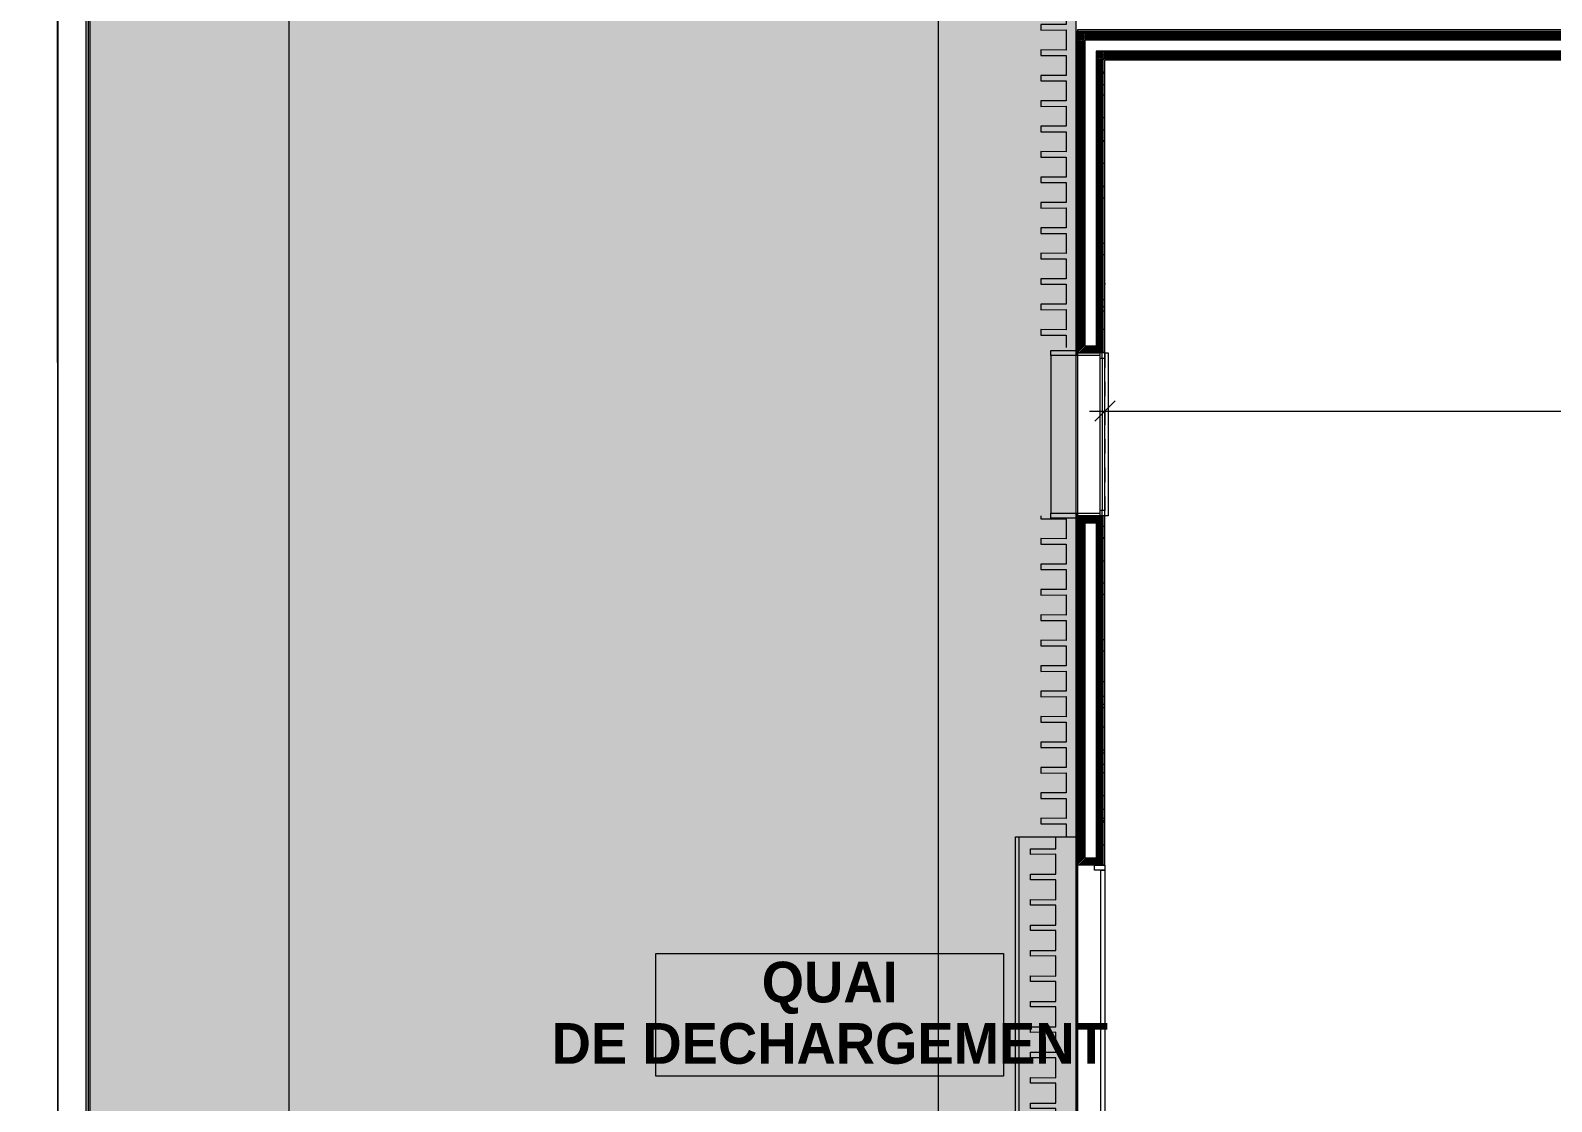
# Model space of a CAD drawing. Header units: millimetres. Extents: x 141848 to 1648660, y -821378 to -151356.
# Drawn here: x 152579 to 167533, y -241939 to -231406 of the extents above; entities that cross this region are included whole.
import ezdxf

# ---------------------------------------------------------------- set-up
doc = ezdxf.new("R2010")
doc.units = ezdxf.units.MM
doc.header["$MEASUREMENT"] = 0
doc.linetypes.add('Traits', pattern=[282.222223, 141.111112, -141.111112])
doc.linetypes.add('Wipeout_Contour', pattern=[1000, 0, -1000])
for name, color, linetype in [('Cotations - 1_100', 7, 'Continuous'), ('Divers - Dessin général', 7, 'Continuous'), ('Fenêtres ARCHICAD', 7, 'Continuous'), ('Hachure', 7, 'Continuous'), ('Nouveau_0', 7, 'Continuous'), ('Portes ARCHICAD', 7, 'Continuous'), ('Sols_ Dalles', 7, 'Continuous'), ('TopoAlt', 7, 'Continuous')]:
    doc.layers.add(name, color=color, linetype=linetype)
doc.styles.add('STYLE_GENERE_2', font='')
doc.styles.add('STYLE_GENERE_4', font='')
doc.styles.get('STYLE_GENERE_2').set_extended_font_data('Arial')
doc.styles.get('STYLE_GENERE_4').set_extended_font_data('Agency FB', bold=True)
doc.dimstyles.new('STYLE_GENERE__1', dxfattribs={"dimtxt": 250, "dimasz": 190, "dimexe": 1.25, "dimexo": 0.625, "dimgap": 0, "dimtad": 1, "dimlfac": 0.001, "dimtxsty": 'STYLE_GENERE_2', "dimblk": 'ARROWHEAD_6', "dimblk1": 'ARROWHEAD_6', "dimblk2": 'ARROWHEAD_6', "dimcen": 2.5, "dimse1": 1, "dimse2": 1, "dimclrd": 7, "dimclre": 7, "dimclrt": 7, "dimazin": 3, "dimtfac": 1, "dimtmove": 0, "dimatfit": 3})
pattern_1 = [(45, (0, 175), (-55.68466, 55.68466), [0, -52.5, 0, -78.75]), (110, (175, 175), (74.000794, 26.934086), [0, -38.5, 0, -66.5])]
pattern_2 = [(45, (0, 0), (-7.0710678, 7.0710678), [])]

# ---------------------------------------------------------------- blocks, each defined once
blk = doc.blocks.new('Dalle_15_1', base_point=(153176, -163719))
at = {"linetype": 'Continuous', "lineweight": 0, "true_color": 0x90b349}
blk.add_hatch(color=55, dxfattribs=at).paths.add_polyline_path([(153176, -163719), (153156, -271725), (155117, -271706), (155135, -165720), (251905, -165737), (251887, -265587), (253887, -265588), (253906, -163738)])
at = {"color": 7, "linetype": 'Continuous', "lineweight": 5, "flags": 128}
blk.add_lwpolyline([(153176, -163719), (153156, -271725), (155117, -271706), (155135, -165720), (251905, -165737), (251887, -265587), (253887, -265588), (253906, -163738)], close=True, dxfattribs=at)
blk = doc.blocks.new('Mur_11_1', base_point=(162861, -231416))
at = {"color": 254, "linetype": 'Wipeout_Contour', "lineweight": 0, "ltscale": 848969.024952}
blk.add_wipeout([(162861, -231431), (162876, -231431), (162861, -231416)], dxfattribs=at)
at = {"linetype": 'Continuous', "lineweight": 5, "true_color": 0x5f5f5f}
h = blk.add_hatch(dxfattribs=at)
h.set_pattern_fill('Enduit_0001', color=251, style=0, pattern_type=2)
h.set_pattern_definition(pattern_1)
h.paths.add_polyline_path([(162861, -231431), (162876, -231431), (162861, -231416)])
at = {"color": 254, "linetype": 'Wipeout_Contour', "lineweight": 0, "ltscale": 849153.337118}
blk.add_wipeout([(162946, -231501), (162876, -231431), (162876, -231501)], dxfattribs=at)
at = {"linetype": 'Continuous', "lineweight": 5, "true_color": 0x5f5f5f}
h = blk.add_hatch(dxfattribs=at)
h.set_pattern_fill('Briques_terre_cuite__int_97', color=251, style=0, pattern_type=2)
h.set_pattern_definition(pattern_2)
h.paths.add_polyline_path([(162946, -231501), (162876, -231431), (162876, -231501)])
at = {"color": 254, "linetype": 'Wipeout_Contour', "lineweight": 0, "ltscale": 849534.38056}
blk.add_wipeout([(163056, -231611), (162946, -231501), (162946, -231611)], dxfattribs=at)
at = {"color": 254, "linetype": 'Wipeout_Contour', "lineweight": 0, "ltscale": 1146913.381719927}
blk.add_wipeout([(162876, -231416), (162876, -231431), (175535, -231431), (175535, -231416)], dxfattribs=at)
at = {"color": 254, "linetype": 'Wipeout_Contour', "lineweight": 0, "ltscale": 850076.726089}
blk.add_wipeout([(163141, -231696), (163126, -231681), (163126, -231696)], dxfattribs=at)
at = {"linetype": 'Continuous', "lineweight": 5, "true_color": 0x5f5f5f}
h = blk.add_hatch(dxfattribs=at)
h.set_pattern_fill('Enduit_0001', color=251, style=0, pattern_type=2)
h.set_pattern_definition(pattern_1)
h.paths.add_polyline_path([(162876, -231416), (162876, -231431), (175535, -231431), (175535, -231416)])
h = blk.add_hatch(dxfattribs=at)
h.set_pattern_fill('Enduit_0001', color=251, style=0, pattern_type=2)
h.set_pattern_definition(pattern_1)
h.paths.add_polyline_path([(163141, -231696), (163126, -231681), (163126, -231696)])
at = {"color": 254, "linetype": 'Wipeout_Contour', "lineweight": 0, "ltscale": 848963.997847}
blk.add_wipeout([(162876, -231416), (162861, -231416), (162876, -231431)], dxfattribs=at)
at = {"color": 254, "linetype": 'Wipeout_Contour', "lineweight": 0, "ltscale": 849905.731992}
blk.add_wipeout([(163126, -231681), (163056, -231611), (163056, -231681)], dxfattribs=at)
at = {"linetype": 'Continuous', "lineweight": 5, "true_color": 0x5f5f5f}
h = blk.add_hatch(dxfattribs=at)
h.set_pattern_fill('Enduit_0001', color=251, style=0, pattern_type=2)
h.set_pattern_definition(pattern_1)
h.paths.add_polyline_path([(162876, -231416), (162861, -231416), (162876, -231431)])
h = blk.add_hatch(dxfattribs=at)
h.set_pattern_fill('Briques_terre_cuite__int_97', color=251, style=0, pattern_type=2)
h.set_pattern_definition(pattern_2)
h.paths.add_polyline_path([(163126, -231681), (163056, -231611), (163056, -231681)])
at = {"color": 254, "linetype": 'Wipeout_Contour', "lineweight": 0, "ltscale": 1147131.200118896}
blk.add_wipeout([(162946, -231501), (175535, -231501), (175535, -231431), (162946, -231431)], dxfattribs=at)
at = {"linetype": 'Continuous', "lineweight": 5, "true_color": 0x5f5f5f}
h = blk.add_hatch(dxfattribs=at)
h.set_pattern_fill('Briques_terre_cuite__int_97', color=251, style=0, pattern_type=2)
h.set_pattern_definition(pattern_2)
h.paths.add_polyline_path([(162946, -231501), (175535, -231501), (175535, -231431), (162946, -231431)])
at = {"color": 254, "linetype": 'Wipeout_Contour', "lineweight": 0, "ltscale": 849134.989638}
blk.add_wipeout([(162946, -231431), (162876, -231431), (162946, -231501)], dxfattribs=at)
at = {"color": 254, "linetype": 'Wipeout_Contour', "lineweight": 0, "ltscale": 1147548.469455277}
blk.add_wipeout([(163056, -231611), (175535, -231611), (175535, -231501), (163056, -231501)], dxfattribs=at)
at = {"linetype": 'Continuous', "lineweight": 5, "true_color": 0x5f5f5f}
h = blk.add_hatch(dxfattribs=at)
h.set_pattern_fill('Briques_terre_cuite__int_97', color=251, style=0, pattern_type=2)
h.set_pattern_definition(pattern_2)
h.paths.add_polyline_path([(162946, -231431), (162876, -231431), (162946, -231501)])
at = {"color": 7, "linetype": 'Continuous', "lineweight": 5, "flags": 128}
for points in [[(162861, -231416), (162861, -231431)], [(175535, -231416), (162861, -231416)]]:
    blk.add_lwpolyline(points, dxfattribs=at)
at = {"color": 254, "linetype": 'Wipeout_Contour', "lineweight": 0, "ltscale": 1148074.211919169}
blk.add_wipeout([(175535, -231681), (163141, -231681), (163141, -231696), (175535, -231696)], dxfattribs=at)
at = {"linetype": 'Continuous', "lineweight": 5, "true_color": 0x5f5f5f}
h = blk.add_hatch(dxfattribs=at)
h.set_pattern_fill('Enduit_0001', color=251, style=0, pattern_type=2)
h.set_pattern_definition(pattern_1)
h.paths.add_polyline_path([(175535, -231681), (163141, -231681), (163141, -231696), (175535, -231696)])
at = {"color": 254, "linetype": 'Wipeout_Contour', "lineweight": 0, "ltscale": 849506.356769}
blk.add_wipeout([(163056, -231501), (162946, -231501), (163056, -231611)], dxfattribs=at)
at = {"color": 7, "linetype": 'Continuous', "lineweight": 5}
for p, q in [((162876, -231431), (162876, -231501)), ((162946, -231431), (162876, -231431)), ((175535, -231431), (162946, -231431)), ((162946, -231501), (162946, -231611)), ((163056, -231501), (162946, -231501)), ((175535, -231501), (163056, -231501))]:
    blk.add_line(p, q, dxfattribs=at)
at = {"color": 254, "linetype": 'Wipeout_Contour', "lineweight": 0, "ltscale": 850071.703664}
blk.add_wipeout([(163141, -231681), (163126, -231681), (163141, -231696)], dxfattribs=at)
at = {"linetype": 'Continuous', "lineweight": 5, "true_color": 0x5f5f5f}
h = blk.add_hatch(dxfattribs=at)
h.set_pattern_fill('Enduit_0001', color=251, style=0, pattern_type=2)
h.set_pattern_definition(pattern_1)
h.paths.add_polyline_path([(163141, -231681), (163126, -231681), (163141, -231696)])
at = {"color": 254, "linetype": 'Wipeout_Contour', "lineweight": 0, "ltscale": 1147919.695478891}
blk.add_wipeout([(163126, -231681), (175535, -231681), (175535, -231611), (163126, -231611)], dxfattribs=at)
at = {"linetype": 'Continuous', "lineweight": 5, "true_color": 0x5f5f5f}
h = blk.add_hatch(dxfattribs=at)
h.set_pattern_fill('Briques_terre_cuite__int_97', color=251, style=0, pattern_type=2)
h.set_pattern_definition(pattern_2)
h.paths.add_polyline_path([(163126, -231681), (175535, -231681), (175535, -231611), (163126, -231611)])
at = {"color": 254, "linetype": 'Wipeout_Contour', "lineweight": 0, "ltscale": 849887.399484}
blk.add_wipeout([(163126, -231611), (163056, -231611), (163126, -231681)], dxfattribs=at)
at = {"linetype": 'Continuous', "lineweight": 5, "true_color": 0x5f5f5f}
h = blk.add_hatch(dxfattribs=at)
h.set_pattern_fill('Briques_terre_cuite__int_97', color=251, style=0, pattern_type=2)
h.set_pattern_definition(pattern_2)
h.paths.add_polyline_path([(163126, -231611), (163056, -231611), (163126, -231681)])
at = {"color": 7, "linetype": 'Continuous', "lineweight": 5}
for p, q in [((163056, -231611), (163056, -231681)), ((163126, -231611), (163056, -231611)), ((175535, -231611), (163126, -231611)), ((163126, -231681), (163126, -231696)), ((163126, -231681), (175535, -231681))]:
    blk.add_line(p, q, dxfattribs=at)
at = {"color": 7, "linetype": 'Continuous', "lineweight": 5, "flags": 128}
blk.add_lwpolyline([(163141, -231696), (175535, -231696)], dxfattribs=at)
blk = doc.blocks.new('Mur_52_1', base_point=(152856, -272028))
at = {"layer": 'TopoAlt', "color": 211, "linetype": 'Continuous', "lineweight": 5, "true_color": 0xfe55ff, "flags": 128}
for points in [[(152836, -163438), (152856, -272028)], [(153156, -271725), (153136, -163738)]]:
    blk.add_lwpolyline(points, dxfattribs=at)
blk = doc.blocks.new('Fenêtre 25_2')
at = {"layer": 'Fenêtres ARCHICAD', "color": 7, "linetype": 'Continuous', "lineweight": 5}
for p, q in [((-775, 480), (-825, 480)), ((-825, 480), (-825, 230)), ((-775, 480), (775, 480)), ((-775, 230), (-775, 480)), ((825, 480), (775, 480)), ((775, 480), (775, 230)), ((825, 230), (825, 480)), ((-825, 230), (-775, 230)), ((-825, 230), (-800, 230)), ((-825, 230), (-800, 230)), ((-775, 230), (-800, 230)), ((-800, 230), (-800, 0)), ((-800, 215), (-800, 230)), ((-800, 215), (-800, 230)), ((-800, 145), (-800, 215)), ((-800, 145), (-800, 215)), ((-800, 145), (-800, 215)), ((-800, 145), (-800, 215)), ((-775, 0), (-775, 230)), ((800, 230), (775, 230)), ((775, 230), (775, 0)), ((775, 230), (825, 230)), ((800, 0), (800, 230)), ((800, 215), (800, 230)), ((800, 215), (800, 230)), ((800, 230), (825, 230)), ((800, 230), (825, 230)), ((800, 145), (800, 215)), ((800, 145), (800, 215)), ((800, 145), (800, 215)), ((800, 145), (800, 215)), ((-800, 0), (-775, 0)), ((775, 0), (800, 0)), ((-800, -20), (800, -20)), ((-800, -50), (-800, -83)), ((-800, -83), (800, -83)), ((800, -83), (800, -50))]:
    blk.add_line(p, q, dxfattribs=at)
at = {"layer": 'Fenêtres ARCHICAD', "color": 7, "linetype": 'Traits', "lineweight": 5}
blk.add_line((-800, -50), (800, -50), dxfattribs=at)
at = {"color": 254, "linetype": 'Wipeout_Contour', "lineweight": 0, "ltscale": 3003.33026}
blk.add_wipeout([(-750, 0), (-750, -50), (750, -50), (750, 0)], dxfattribs=at).dxf.layer = 'Fenêtres ARCHICAD'
at = {"layer": 'Fenêtres ARCHICAD', "color": 7, "linetype": 'Continuous', "lineweight": 5}
for p, q in [((-800, 35), (-800, 145)), ((-800, 35), (-800, 145)), ((-800, 35), (-800, 145)), ((-800, 35), (-800, 145)), ((-800, 0), (-800, 35)), ((-800, 0), (-800, 35)), ((-800, 0), (-750, 0)), ((-800, -35), (-800, 0)), ((-800, -35), (-800, 0)), ((-750, 0), (-750, -50)), ((-750, 0), (750, 0)), ((750, -50), (750, 0)), ((750, 0), (800, 0)), ((800, 35), (800, 145)), ((800, 35), (800, 145)), ((800, 35), (800, 145)), ((800, 35), (800, 145)), ((800, 0), (800, 35)), ((800, 0), (800, 35)), ((800, -35), (800, 0)), ((800, -35), (800, 0)), ((-800, -50), (-800, -35)), ((-800, -50), (-800, -35)), ((-750, -50), (-800, -50)), ((-750, -25), (750, -25)), ((750, -50), (-750, -50)), ((800, -50), (750, -50)), ((800, -50), (800, -35)), ((800, -50), (800, -35))]:
    blk.add_line(p, q, dxfattribs=at)
blk = doc.blocks.new('Porte garage coulissante verticale 25')
at = {"layer": 'Portes ARCHICAD', "color": 7, "linetype": 'Continuous', "lineweight": 5}
for p, q in [((-1350, 0), (-1400, 0)), ((-1400, 0), (-1400, -100)), ((-1400, 0), (-1400, -15)), ((-1400, 0), (-1400, -15)), ((1350, 0), (-1350, 0)), ((-1350, 0), (-1350, -40)), ((-1350, -100), (-1350, 0)), ((1350, -40), (1350, 0)), ((1400, 0), (1350, 0)), ((1350, 0), (1350, -100)), ((1400, -100), (1400, 0)), ((1400, 0), (1400, -15)), ((1400, 0), (1400, -15)), ((-1400, -15), (-1400, -85)), ((-1400, -15), (-1400, -85)), ((-1400, -85), (-1400, -100)), ((-1400, -85), (-1400, -100)), ((-1400, -85), (-1400, -100)), ((-1400, -85), (-1400, -100)), ((-1400, -100), (-1350, -100)), ((-1400, -100), (-1400, -195)), ((-1400, -100), (-1400, -195)), ((-1350, -40), (1350, -40)), ((1350, -100), (1400, -100)), ((1400, -15), (1400, -85)), ((1400, -15), (1400, -85)), ((1400, -85), (1400, -100)), ((1400, -85), (1400, -100)), ((1400, -85), (1400, -100)), ((1400, -85), (1400, -100)), ((1400, -100), (1400, -195)), ((1400, -100), (1400, -195)), ((-1400, -195), (-1400, -265)), ((-1400, -195), (-1400, -265)), ((-1400, -265), (-1400, -280)), ((1400, -195), (1400, -265)), ((1400, -195), (1400, -265)), ((1400, -265), (1400, -280))]:
    blk.add_line(p, q, dxfattribs=at)
blk = doc.blocks.new('Mur_85_1', base_point=(162861, -259411))
at = {"color": 254, "linetype": 'Wipeout_Contour', "lineweight": 0, "ltscale": 1137138.523913202}
blk.add_wipeout([(162876, -231431), (162861, -231431), (162861, -234578), (162876, -234578)], dxfattribs=at)
at = {"color": 254, "linetype": 'Wipeout_Contour', "lineweight": 0, "ltscale": 1153229.909577945}
blk.add_wipeout([(162876, -236178), (162861, -236178), (162861, -239613), (162876, -239613)], dxfattribs=at)
at = {"linetype": 'Continuous', "lineweight": 5, "true_color": 0x5f5f5f}
h = blk.add_hatch(dxfattribs=at)
h.set_pattern_fill('Enduit_0001', color=251, style=0, pattern_type=2)
h.set_pattern_definition(pattern_1)
h.paths.add_polyline_path([(162876, -231431), (162861, -231431), (162861, -234578), (162876, -234578)])
h = blk.add_hatch(dxfattribs=at)
h.set_pattern_fill('Enduit_0001', color=251, style=0, pattern_type=2)
h.set_pattern_definition(pattern_1)
h.paths.add_polyline_path([(162876, -236178), (162861, -236178), (162861, -239613), (162876, -239613)])
at = {"color": 254, "linetype": 'Wipeout_Contour', "lineweight": 0, "ltscale": 1137292.913665939}
blk.add_wipeout([(162876, -231501), (162876, -234578), (162946, -234508), (162946, -231501)], dxfattribs=at)
at = {"color": 254, "linetype": 'Wipeout_Contour', "lineweight": 0, "ltscale": 1153325.699931092}
blk.add_wipeout([(162876, -236178), (162876, -239613), (162946, -239543), (162946, -236248)], dxfattribs=at)
at = {"linetype": 'Continuous', "lineweight": 5, "true_color": 0x5f5f5f}
h = blk.add_hatch(dxfattribs=at)
h.set_pattern_fill('Briques_terre_cuite__int_97', color=251, style=0, pattern_type=2)
h.set_pattern_definition(pattern_2)
h.paths.add_polyline_path([(162876, -231501), (162876, -234578), (162946, -234508), (162946, -231501)])
h = blk.add_hatch(dxfattribs=at)
h.set_pattern_fill('Briques_terre_cuite__int_97', color=251, style=0, pattern_type=2)
h.set_pattern_definition(pattern_2)
h.paths.add_polyline_path([(162876, -236178), (162876, -239613), (162946, -239543), (162946, -236248)])
at = {"color": 7, "linetype": 'Continuous', "lineweight": 5}
blk.add_line((162876, -231431), (162876, -231501), dxfattribs=at)
at = {"color": 254, "linetype": 'Wipeout_Contour', "lineweight": 0, "ltscale": 1137621.666478636}
blk.add_wipeout([(163056, -231611), (162946, -231611), (162946, -234508), (163056, -234508)], dxfattribs=at)
at = {"color": 254, "linetype": 'Wipeout_Contour', "lineweight": 0, "ltscale": 1153528.894599784}
blk.add_wipeout([(163056, -236248), (162946, -236248), (162946, -239543), (163056, -239543)], dxfattribs=at)
at = {"color": 7, "linetype": 'Continuous', "lineweight": 5}
blk.add_line((162946, -231501), (162946, -231611), dxfattribs=at)
at = {"color": 254, "linetype": 'Wipeout_Contour', "lineweight": 0, "ltscale": 1138179.424921374}
blk.add_wipeout([(163126, -231696), (163126, -234578), (163141, -234578), (163141, -231696)], dxfattribs=at)
at = {"color": 254, "linetype": 'Wipeout_Contour', "lineweight": 0, "ltscale": 1153829.06169035}
blk.add_wipeout([(163126, -239613), (163141, -239613), (163141, -236178), (163126, -236178)], dxfattribs=at)
at = {"linetype": 'Continuous', "lineweight": 5, "true_color": 0x5f5f5f}
h = blk.add_hatch(dxfattribs=at)
h.set_pattern_fill('Enduit_0001', color=251, style=0, pattern_type=2)
h.set_pattern_definition(pattern_1)
h.paths.add_polyline_path([(163126, -231696), (163126, -234578), (163141, -234578), (163141, -231696)])
h = blk.add_hatch(dxfattribs=at)
h.set_pattern_fill('Enduit_0001', color=251, style=0, pattern_type=2)
h.set_pattern_definition(pattern_1)
h.paths.add_polyline_path([(163126, -239613), (163141, -239613), (163141, -236178), (163126, -236178)])
at = {"color": 254, "linetype": 'Wipeout_Contour', "lineweight": 0, "ltscale": 1138057.442583674}
blk.add_wipeout([(163056, -231681), (163056, -234578), (163126, -234578), (163126, -231681)], dxfattribs=at)
at = {"color": 254, "linetype": 'Wipeout_Contour', "lineweight": 0, "ltscale": 1153732.93226558}
blk.add_wipeout([(163056, -239613), (163126, -239613), (163126, -236178), (163056, -236178)], dxfattribs=at)
at = {"linetype": 'Continuous', "lineweight": 5, "true_color": 0x5f5f5f}
h = blk.add_hatch(dxfattribs=at)
h.set_pattern_fill('Briques_terre_cuite__int_97', color=251, style=0, pattern_type=2)
h.set_pattern_definition(pattern_2)
h.paths.add_polyline_path([(163056, -231681), (163056, -234578), (163126, -234578), (163126, -231681)])
h = blk.add_hatch(dxfattribs=at)
h.set_pattern_fill('Briques_terre_cuite__int_97', color=251, style=0, pattern_type=2)
h.set_pattern_definition(pattern_2)
h.paths.add_polyline_path([(163056, -239613), (163126, -239613), (163126, -236178), (163056, -236178)])
at = {"color": 7, "linetype": 'Continuous', "lineweight": 5}
for p, q in [((163056, -231611), (163056, -231681)), ((163126, -231681), (163126, -231696))]:
    blk.add_line(p, q, dxfattribs=at)
at = {"color": 7, "linetype": 'Continuous', "lineweight": 5, "flags": 128}
for points in [[(163141, -234578), (163141, -231696)], [(163141, -239613), (163141, -236178)]]:
    blk.add_lwpolyline(points, dxfattribs=at)
at = {"color": 254, "linetype": 'Wipeout_Contour', "lineweight": 0, "ltscale": 1142444.406656718}
blk.add_wipeout([(162946, -234508), (162876, -234578), (163056, -234578), (163056, -234508)], dxfattribs=at)
at = {"color": 254, "linetype": 'Wipeout_Contour', "lineweight": 0, "ltscale": 1147936.313908461}
blk.add_wipeout([(162946, -236248), (163056, -236248), (163056, -236178), (162876, -236178)], dxfattribs=at)
at = {"color": 254, "linetype": 'Wipeout_Contour', "lineweight": 0, "ltscale": 1159042.444007522}
blk.add_wipeout([(162946, -239543), (162876, -239613), (163056, -239613), (163056, -239543)], dxfattribs=at)
at = {"linetype": 'Continuous', "lineweight": 5, "true_color": 0x5f5f5f}
h = blk.add_hatch(dxfattribs=at)
h.set_pattern_fill('Briques_terre_cuite__int_97', color=251, style=0, pattern_type=2)
h.set_pattern_definition(pattern_2)
h.paths.add_polyline_path([(162946, -234508), (162876, -234578), (163056, -234578), (163056, -234508)])
h = blk.add_hatch(dxfattribs=at)
h.set_pattern_fill('Briques_terre_cuite__int_97', color=251, style=0, pattern_type=2)
h.set_pattern_definition(pattern_2)
h.paths.add_polyline_path([(162946, -236248), (163056, -236248), (163056, -236178), (162876, -236178)])
h = blk.add_hatch(dxfattribs=at)
h.set_pattern_fill('Briques_terre_cuite__int_97', color=251, style=0, pattern_type=2)
h.set_pattern_definition(pattern_2)
h.paths.add_polyline_path([(162946, -239543), (162876, -239613), (163056, -239613), (163056, -239543)])
at = {"color": 7, "linetype": 'Continuous', "lineweight": 5}
for p, q in [((162876, -231501), (162876, -234578)), ((162946, -231611), (162946, -234508)), ((163056, -231681), (163056, -234508)), ((163126, -234578), (163126, -231696)), ((162861, -234553), (162861, -234578)), ((162876, -234578), (162861, -234578)), ((162946, -234578), (162876, -234578)), ((162946, -234578), (162876, -234578)), ((162946, -234508), (163056, -234508)), ((163056, -234578), (162946, -234578)), ((163056, -234578), (162946, -234578)), ((163091, -234578), (163056, -234578)), ((163126, -234578), (163091, -234578)), ((163141, -234578), (163126, -234578)), ((162861, -236178), (162861, -236203)), ((162876, -236178), (162861, -236178)), ((162876, -236178), (162876, -239613)), ((162946, -236178), (162876, -236178)), ((162946, -236178), (162876, -236178)), ((163056, -236178), (162946, -236178)), ((163056, -236178), (162946, -236178)), ((162946, -236248), (162946, -239543)), ((162946, -236248), (163056, -236248)), ((163091, -236178), (163056, -236178)), ((163056, -236248), (163056, -239543)), ((163126, -236178), (163091, -236178)), ((163126, -239613), (163126, -236178)), ((163141, -236178), (163126, -236178)), ((162946, -239543), (163056, -239543)), ((162876, -239613), (162861, -239613)), ((162946, -239613), (162876, -239613)), ((162946, -239613), (162876, -239613)), ((163041, -239613), (162946, -239613)), ((163041, -239613), (162946, -239613)), ((163056, -239613), (163041, -239613)), ((163056, -239613), (163041, -239613)), ((163126, -239613), (163056, -239613)), ((163141, -239613), (163126, -239613))]:
    blk.add_line(p, q, dxfattribs=at)
at = {"color": 7, "linetype": 'Continuous', "lineweight": 5, "flags": 128}
for points in [[(162861, -231431), (162861, -234578)], [(162861, -236178), (162861, -239613)]]:
    blk.add_lwpolyline(points, dxfattribs=at)
at = {"layer": 'Portes ARCHICAD', "color": 7, "linetype": 'Continuous', "lineweight": 5, "xscale": -1, "zscale": 1000, "rotation": 270}
blk.add_blockref('Porte garage coulissante verticale 25', (163141, -241013), dxfattribs=at)
at = {"layer": 'Fenêtres ARCHICAD', "color": 7, "linetype": 'Continuous', "lineweight": 5, "xscale": -1, "zscale": 1000, "rotation": 90}
blk.add_blockref('Fenêtre 25_2', (163091, -235378), dxfattribs=at)
blk = doc.blocks.new('Tôle profilée 25')
at = {"color": 7, "linetype": 'Continuous', "lineweight": 5}
for p, q in [((0, 8347.3), (0, 8176.5)), ((-250, 8177.5), (-250, 8150)), ((0, 8176.5), (-250, 8177.5)), ((-250, 8150), (-250, 8122.5)), ((-250, 8122.5), (0, 8123.5)), ((0, 8123.5), (0, 7926.5)), ((-250, 7927.5), (-250, 7900)), ((0, 7926.5), (-250, 7927.5)), ((-250, 7900), (-250, 7872.5)), ((-250, 7872.5), (0, 7873.5)), ((0, 7873.5), (0, 7676.5)), ((-250, 7677.5), (-250, 7650)), ((0, 7676.5), (-250, 7677.5)), ((-250, 7650), (-250, 7622.5)), ((-250, 7622.5), (0, 7623.5)), ((0, 7623.5), (0, 7426.5)), ((-250, 7427.5), (-250, 7400)), ((0, 7426.5), (-250, 7427.5)), ((-250, 7400), (-250, 7372.5)), ((-250, 7372.5), (0, 7373.5)), ((0, 7373.5), (0, 7176.5)), ((-250, 7177.5), (-250, 7150)), ((0, 7176.5), (-250, 7177.5)), ((-250, 7150), (-250, 7122.5)), ((-250, 7122.5), (0, 7123.5)), ((0, 7123.5), (0, 6926.5)), ((-250, 6927.5), (-250, 6900)), ((0, 6926.5), (-250, 6927.5)), ((-250, 6900), (-250, 6872.5)), ((-250, 6872.5), (0, 6873.5)), ((0, 6873.5), (0, 6676.5)), ((-250, 6677.5), (-250, 6650)), ((0, 6676.5), (-250, 6677.5)), ((-250, 6650), (-250, 6622.5)), ((-250, 6622.5), (0, 6623.5)), ((0, 6623.5), (0, 6426.5)), ((-250, 6427.5), (-250, 6400)), ((0, 6426.5), (-250, 6427.5)), ((-250, 6400), (-250, 6372.5)), ((-250, 6372.5), (0, 6373.5)), ((0, 6373.5), (0, 6176.5)), ((-250, 6177.5), (-250, 6150)), ((0, 6176.5), (-250, 6177.5)), ((-250, 6150), (-250, 6122.5)), ((-250, 6122.5), (0, 6123.5)), ((0, 6123.5), (0, 5926.5)), ((-250, 5927.5), (-250, 5900)), ((0, 5926.5), (-250, 5927.5)), ((-250, 5900), (-250, 5872.5)), ((-250, 5872.5), (0, 5873.5)), ((0, 5873.5), (0, 5676.5)), ((-250, 5677.5), (-250, 5650)), ((0, 5676.5), (-250, 5677.5)), ((-250, 5650), (-250, 5622.5)), ((-250, 5622.5), (0, 5623.5)), ((0, 5623.5), (0, 5426.5)), ((-250, 5427.5), (-250, 5400)), ((0, 5426.5), (-250, 5427.5)), ((-250, 5400), (-250, 5372.5)), ((-250, 5372.5), (0, 5373.5)), ((0, 5373.5), (0, 5176.5)), ((-250, 5177.5), (-250, 5150)), ((0, 5176.5), (-250, 5177.5)), ((-250, 5150), (-250, 5122.5)), ((-250, 5122.5), (0, 5123.5)), ((0, 5123.5), (0, 4926.5)), ((-250, 4927.5), (-250, 4900)), ((0, 4926.5), (-250, 4927.5)), ((-250, 4900), (-250, 4872.5)), ((-250, 4872.5), (0, 4873.5)), ((0, 4873.5), (0, 4676.5)), ((-250, 4677.5), (-250, 4650)), ((0, 4676.5), (-250, 4677.5)), ((-250, 4650), (-250, 4622.5)), ((-250, 4622.5), (0, 4623.5)), ((0, 4623.5), (0, 4426.5)), ((-250, 4427.5), (-250, 4400)), ((0, 4426.5), (-250, 4427.5)), ((-250, 4400), (-250, 4372.5)), ((-250, 4372.5), (0, 4373.5)), ((0, 4373.5), (0, 4176.5)), ((-250, 4177.5), (-250, 4150)), ((0, 4176.5), (-250, 4177.5)), ((-250, 4150), (-250, 4122.5)), ((-250, 4122.5), (0, 4123.5)), ((0, 4123.5), (0, 3926.5)), ((-250, 3927.5), (-250, 3900)), ((0, 3926.5), (-250, 3927.5)), ((-250, 3900), (-250, 3872.5)), ((-250, 3872.5), (0, 3873.5)), ((0, 3873.5), (0, 3676.5)), ((-250, 3677.5), (-250, 3650)), ((0, 3676.5), (-250, 3677.5)), ((-250, 3650), (-250, 3622.5)), ((-250, 3622.5), (0, 3623.5)), ((0, 3623.5), (0, 3426.5)), ((-250, 3427.5), (-250, 3400)), ((0, 3426.5), (-250, 3427.5)), ((-250, 3400), (-250, 3372.5)), ((-250, 3372.5), (0, 3373.5)), ((0, 3373.5), (0, 3176.5)), ((-250, 3177.5), (-250, 3150)), ((0, 3176.5), (-250, 3177.5)), ((-250, 3150), (-250, 3122.5)), ((-250, 3122.5), (0, 3123.5)), ((0, 3123.5), (0, 2926.5)), ((-250, 2927.5), (-250, 2900)), ((0, 2926.5), (-250, 2927.5)), ((-250, 2900), (-250, 2872.5)), ((-250, 2872.5), (0, 2873.5)), ((0, 2873.5), (0, 2676.5)), ((-250, 2677.5), (-250, 2650)), ((0, 2676.5), (-250, 2677.5)), ((-250, 2650), (-250, 2622.5)), ((-250, 2622.5), (0, 2623.5)), ((0, 2623.5), (0, 2426.5)), ((-250, 2427.5), (-250, 2400)), ((0, 2426.5), (-250, 2427.5)), ((-250, 2400), (-250, 2372.5)), ((-250, 2372.5), (0, 2373.5)), ((0, 2373.5), (0, 2176.5)), ((-250, 2177.5), (-250, 2150)), ((0, 2176.5), (-250, 2177.5)), ((-250, 2150), (-250, 2122.5)), ((-250, 2122.5), (0, 2123.5)), ((0, 2123.5), (0, 1926.5)), ((-250, 1927.5), (-250, 1900)), ((0, 1926.5), (-250, 1927.5)), ((-250, 1900), (-250, 1872.5)), ((-250, 1872.5), (0, 1873.5)), ((0, 1873.5), (0, 1676.5)), ((-250, 1677.5), (-250, 1650)), ((0, 1676.5), (-250, 1677.5)), ((-250, 1650), (-250, 1622.5)), ((-250, 1622.5), (0, 1623.5)), ((0, 1623.5), (0, 1426.5)), ((-250, 1427.5), (-250, 1400)), ((0, 1426.5), (-250, 1427.5)), ((-250, 1400), (-250, 1372.5)), ((-250, 1372.5), (0, 1373.5)), ((0, 1373.5), (0, 1176.5)), ((-250, 1177.5), (-250, 1150)), ((0, 1176.5), (-250, 1177.5)), ((-250, 1150), (-250, 1122.5)), ((-250, 1122.5), (0, 1123.5)), ((0, 1123.5), (0, 926.5)), ((-250, 927.5), (-250, 900)), ((0, 926.5), (-250, 927.5)), ((-250, 900), (-250, 872.5)), ((-250, 872.5), (0, 873.5)), ((0, 873.5), (0, 676.5)), ((-250, 677.5), (-250, 650)), ((0, 676.5), (-250, 677.5)), ((-250, 650), (-250, 622.5)), ((-250, 622.5), (0, 623.5)), ((0, 623.5), (0, 426.5)), ((-250, 427.5), (-250, 400)), ((0, 426.5), (-250, 427.5)), ((-250, 400), (-250, 372.5)), ((-250, 372.5), (0, 373.5)), ((0, 373.5), (0, 176.5)), ((-250, 177.5), (-250, 150)), ((0, 176.5), (-250, 177.5)), ((-250, 150), (-250, 122.5)), ((-250, 122.5), (0, 123.5)), ((0, 123.5), (0, 0))]:
    blk.add_line(p, q, dxfattribs=at)
blk = doc.blocks.new('Tôle profilée 25_52')
at = {"color": 7, "linetype": 'Continuous', "lineweight": 5}
for p, q in [((0, 3042.9), (0, 2926.5)), ((-250, 2927.5), (-250, 2900)), ((0, 2926.5), (-250, 2927.5)), ((-250, 2900), (-250, 2872.5)), ((-250, 2872.5), (0, 2873.5)), ((0, 2873.5), (0, 2676.5)), ((-250, 2677.5), (-250, 2650)), ((0, 2676.5), (-250, 2677.5)), ((-250, 2650), (-250, 2622.5)), ((-250, 2622.5), (0, 2623.5)), ((0, 2623.5), (0, 2426.5)), ((-250, 2427.5), (-250, 2400)), ((0, 2426.5), (-250, 2427.5)), ((-250, 2400), (-250, 2372.5)), ((-250, 2372.5), (0, 2373.5)), ((0, 2373.5), (0, 2176.5)), ((-250, 2177.5), (-250, 2150)), ((0, 2176.5), (-250, 2177.5)), ((-250, 2150), (-250, 2122.5)), ((-250, 2122.5), (0, 2123.5)), ((0, 2123.5), (0, 1926.5)), ((-250, 1927.5), (-250, 1900)), ((0, 1926.5), (-250, 1927.5)), ((-250, 1900), (-250, 1872.5)), ((-250, 1872.5), (0, 1873.5)), ((0, 1873.5), (0, 1676.5)), ((-250, 1677.5), (-250, 1650)), ((0, 1676.5), (-250, 1677.5)), ((-250, 1650), (-250, 1622.5)), ((-250, 1622.5), (0, 1623.5)), ((0, 1623.5), (0, 1426.5)), ((-250, 1427.5), (-250, 1400)), ((0, 1426.5), (-250, 1427.5)), ((-250, 1400), (-250, 1372.5)), ((-250, 1372.5), (0, 1373.5)), ((0, 1373.5), (0, 1176.5)), ((-250, 1177.5), (-250, 1150)), ((0, 1176.5), (-250, 1177.5)), ((-250, 1150), (-250, 1122.5)), ((-250, 1122.5), (0, 1123.5)), ((0, 1123.5), (0, 926.5)), ((-250, 927.5), (-250, 900)), ((0, 926.5), (-250, 927.5)), ((-250, 900), (-250, 872.5)), ((-250, 872.5), (0, 873.5)), ((0, 873.5), (0, 676.5)), ((-250, 677.5), (-250, 650)), ((0, 676.5), (-250, 677.5)), ((-250, 650), (-250, 622.5)), ((-250, 622.5), (0, 623.5)), ((0, 623.5), (0, 426.5)), ((-250, 427.5), (-250, 400)), ((0, 426.5), (-250, 427.5)), ((-250, 400), (-250, 372.5)), ((-250, 372.5), (0, 373.5)), ((0, 373.5), (0, 176.5)), ((-250, 177.5), (-250, 150)), ((0, 176.5), (-250, 177.5)), ((-250, 150), (-250, 122.5)), ((-250, 122.5), (0, 123.5)), ((0, 123.5), (0, 0))]:
    blk.add_line(p, q, dxfattribs=at)
blk = doc.blocks.new('Tôle profilée 25_54')
at = {"color": 7, "linetype": 'Continuous', "lineweight": 5}
for p, q in [((-250, 3153), (-250, 3150)), ((-250, 3150), (-250, 3122.5)), ((-250, 3122.5), (0, 3123.5)), ((0, 3123.5), (0, 2926.5)), ((-250, 2927.5), (-250, 2900)), ((0, 2926.5), (-250, 2927.5)), ((-250, 2900), (-250, 2872.5)), ((-250, 2872.5), (0, 2873.5)), ((0, 2873.5), (0, 2676.5)), ((-250, 2677.5), (-250, 2650)), ((0, 2676.5), (-250, 2677.5)), ((-250, 2650), (-250, 2622.5)), ((-250, 2622.5), (0, 2623.5)), ((0, 2623.5), (0, 2426.5)), ((-250, 2427.5), (-250, 2400)), ((0, 2426.5), (-250, 2427.5)), ((-250, 2400), (-250, 2372.5)), ((-250, 2372.5), (0, 2373.5)), ((0, 2373.5), (0, 2176.5)), ((-250, 2177.5), (-250, 2150)), ((0, 2176.5), (-250, 2177.5)), ((-250, 2150), (-250, 2122.5)), ((-250, 2122.5), (0, 2123.5)), ((0, 2123.5), (0, 1926.5)), ((-250, 1927.5), (-250, 1900)), ((0, 1926.5), (-250, 1927.5)), ((-250, 1900), (-250, 1872.5)), ((-250, 1872.5), (0, 1873.5)), ((0, 1873.5), (0, 1676.5)), ((-250, 1677.5), (-250, 1650)), ((0, 1676.5), (-250, 1677.5)), ((-250, 1650), (-250, 1622.5)), ((-250, 1622.5), (0, 1623.5)), ((0, 1623.5), (0, 1426.5)), ((-250, 1427.5), (-250, 1400)), ((0, 1426.5), (-250, 1427.5)), ((-250, 1400), (-250, 1372.5)), ((-250, 1372.5), (0, 1373.5)), ((0, 1373.5), (0, 1176.5)), ((-250, 1177.5), (-250, 1150)), ((0, 1176.5), (-250, 1177.5)), ((-250, 1150), (-250, 1122.5)), ((-250, 1122.5), (0, 1123.5)), ((0, 1123.5), (0, 926.5)), ((-250, 927.5), (-250, 900)), ((0, 926.5), (-250, 927.5)), ((-250, 900), (-250, 872.5)), ((-250, 872.5), (0, 873.5)), ((0, 873.5), (0, 676.5)), ((-250, 677.5), (-250, 650)), ((0, 676.5), (-250, 677.5)), ((-250, 650), (-250, 622.5)), ((-250, 622.5), (0, 623.5)), ((0, 623.5), (0, 426.5)), ((-250, 427.5), (-250, 400)), ((0, 426.5), (-250, 427.5)), ((-250, 400), (-250, 372.5)), ((-250, 372.5), (0, 373.5)), ((0, 373.5), (0, 176.5)), ((-250, 177.5), (-250, 150)), ((0, 176.5), (-250, 177.5)), ((-250, 150), (-250, 122.5)), ((-250, 122.5), (0, 123.5)), ((0, 123.5), (0, 0))]:
    blk.add_line(p, q, dxfattribs=at)
blk = doc.blocks.new('Loading-Equipment_Dock-shelters_NORSUD_Retractible-Gate')
at = {"color": 251, "linetype": 'Continuous', "lineweight": 5, "true_color": 0x5f5f5f, "flags": 128}
for points in [[(-1636.016, -30.00005), (-1635, -30.00005), (1635, -30.00005), (1636.016, -30.00005), (1641.756, -30.00005), (1647.626, -30.00005), (1653.553, -30.00005), (1659.454, -30.00005), (1665.239, -30.00005), (1670.814, -30.00005), (1676.084, -30.00005), (1680.962, -30.00005), (1685.37, -30.00005), (1689.244, -30.00005), (1692.538, -30.00005), (1695.224, -30.00005), (1697.296, -30.00005), (1698.762, -30.00005), (1699.648, -30.00005), (1700, -30.00005), (1699.992, 0), (1699.648, 0), (1698.762, 0), (1697.296, 0), (1695.224, 0), (1692.538, 0), (1689.244, 0), (1685.37, 0), (1680.962, 0), (1676.084, 0), (1670.814, 0), (1665.239, 0), (1659.454, 0), (1653.553, 0), (1647.626, 0), (1641.756, 0), (1636.016, 0), (1635, 0), (-1635, 0), (-1636.016, 0), (-1641.756, 0), (-1647.626, 0), (-1653.553, 0), (-1659.454, 0), (-1665.24, 0), (-1670.814, 0), (-1676.084, 0), (-1680.962, 0), (-1685.37, 0), (-1689.244, 0), (-1692.538, 0), (-1695.224, 0), (-1697.296, 0), (-1698.762, 0), (-1699.648, 0), (-1700, 0), (-1699.992, -30.00005), (-1699.648, -30.00005), (-1698.762, -30.00005), (-1697.296, -30.00005), (-1695.224, -30.00005), (-1692.538, -30.00005), (-1689.244, -30.00005), (-1685.37, -30.00005), (-1680.962, -30.00005), (-1676.084, -30.00005), (-1670.814, -30.00005), (-1665.24, -30.00005), (-1659.454, -30.00005), (-1653.553, -30.00005), (-1647.626, -30.00005), (-1641.756, -30.00005)], [(-1700, -596.3749), (1700, -596.3749), (1700, -33.00335), (-1700, -33.00335)]]:
    blk.add_lwpolyline(points, close=True, dxfattribs=at)
blk = doc.blocks.new('*D502')
at = {"layer": 'Cotations - 1_100', "color": 7, "linetype": 'Continuous', "lineweight": 5}
for p, q in [((163241, -235049), (163041, -235249)), ((163141, -235337), (163141, -234962)), ((194995, -235249), (195195, -235049)), ((195095, -235337), (195095, -234962)), ((162991, -235149), (163141, -235149)), ((163141, -235149), (195095, -235149)), ((195095, -235149), (195245, -235149))]:
    blk.add_line(p, q, dxfattribs=at)
at = {"layer": 'Cotations - 1_100', "color": 7, "lineweight": 5, "insert": (178690, -235099), "char_height": 250, "attachment_point": 7, "style": 'STYLE_GENERE_2'}
blk.add_mtext('\\A1;{\\pql;\\fArial|b0|i0|c0|p38;31,95}', dxfattribs=at)
blk = doc.blocks.new('ARROWHEAD_6')
at = {"color": 0, "linetype": 'Continuous', "lineweight": 0}
for p, q in [((0, 0), (-1, 0)), ((-0.5, -0.5), (0.5, 0.5))]:
    blk.add_line(p, q, dxfattribs=at)

msp = doc.modelspace()

# ---------------------------------------------------------------- hatches: boundary and pattern name
at = {"linetype": 'Continuous', "lineweight": 0, "true_color": 0x6f6f6f}
h = msp.add_hatch(color=8, dxfattribs=at)
h.paths.add_polyline_path([(141848.442, -295062.571), (269220.821, -293826.868), (269220.821, -270902.734), (268763.049, -270902.734), (254213.6, -271040.575), (254213.6, -163437.635), (153156.2, -163437.635), (153156.2, -271040.575), (153182.962, -271040.57), (153183.146, -272000.514, -0.409427364), (149183.681, -275935.042), (141848.442, -275935.042)])
h.paths.add_polyline_path([(158435.584, -260639.953), (155145.584, -260639.953), (155145.584, -248364.953), (155145.584, -243089.974), (155145.584, -242189.974), (158435.584, -242189.974)], flags=0)
h.paths.add_polyline_path([(161503.433, -171995.57), (161503.433, -193810.571), (161503.433, -230015.57), (161503.433, -260810.571), (196775.042, -260810.571), (196775.042, -222495.57), (186955.542, -222495.57), (186955.542, -218295.57), (196754.55, -218295.57), (196754.55, -208495.57), (196754.55, -204495.57), (193355.542, -204495.57), (193355.542, -195161.535), (195576.034, -195161.535), (195576.034, -189810.571), (217850.068, -189810.571), (217850.068, -262266.885), (245610.045, -262266.885), (245610.045, -253395.571), (245626.034, -253395.571), (246426.034, -253395.571), (247826.034, -253395.571), (247826.034, -248005.571), (247826.034, -246605.571), (245626.034, -246605.571), (245610.045, -246605.571), (245610.045, -171995.57), (212806.28, -171995.57)], flags=0)
h.paths.add_polyline_path([(162737.042, -269433.913, -0.09031866), (162858.773, -268727.623, -0.201448728), (163912.639, -267592.74, -0.104211445), (164718.006, -267415.055), (165317.979, -267409.371, -0.104044608), (166125.354, -267571.244, -0.238255457), (167284.257, -268953.318, -0.055188622), (167336.836, -269390.334), (167338.931, -269611.438), (167351.046, -270890.267), (167092.583, -271892.761, -0.267949192), (165370.083, -272909.124), (164770.11, -272914.808, -0.193717464), (163379.252, -272370.185, -0.070568756), (163028.663, -271931.262, -0.131652498), (162751.253, -270933.845)], flags=0)
h.paths.add_polyline_path([(175327.752, -275599.002, -0.415791099), (173316.986, -273599.031), (173316.986, -273452.052), (173330.488, -267377.824, -0.380556701), (175316.986, -265609.826), (175394.714, -265609.826), (175394.714, -270609.826), (190394.714, -270609.826), (190394.714, -265609.826), (195356.191, -265609.826, -0.414213562), (196856.191, -267109.826), (196856.191, -273660.699, -0.345501612), (195137.285, -275433.432)], flags=0)
h.paths.add_polyline_path([(205510.093, -271504.083, -0.134473934), (205230.948, -270484.937), (205230.948, -268984.937, -0.414213562), (207230.948, -266984.937), (207830.948, -266984.937, -0.414213562), (209830.948, -268984.937), (209830.948, -270484.937, -0.128820346), (209574.03, -271465.581, -0.270936291), (207830.948, -272484.937), (207230.948, -272484.937, -0.264979997)], flags=0)
h.paths.add_polyline_path([(217862.687, -273329.325), (217869.949, -267730.336, -0.098561509), (218100.718, -266943.721), (218117.681, -266951.545, -0.258849002), (219955.479, -265605.827), (219953.141, -265587.294), (220637.569, -265587.294), (220637.569, -265687.294), (220637.569, -270687.294), (250537.569, -270687.294), (250537.569, -265687.294), (252208.004, -265687.294), (254186.294, -265687.294), (254186.294, -267687.294), (254186.294, -271062.255, 0.001345761), (254186.323, -271073.021), (254197.209, -273095.233, -0.414213562), (252208.004, -275105.97), (243484.534, -275105.97, -0.005188955), (243431.438, -275116.103), (235447.992, -275196.191), (220071.012, -275253.24, -0.386553331), (217873.089, -273475.385, -0.025189219)], flags=0)
at = {"linetype": 'Continuous', "lineweight": 0, "true_color": 0x90b349}
msp.add_hatch(color=55, dxfattribs=at).paths.add_polyline_path([(153135.736, -163719.488), (153116.298, -271660.98), (155116.298, -271661.341), (155135.376, -165719.848), (251905.262, -165737.275), (251887.357, -265587.294), (253887.357, -265587.654), (253905.622, -163737.635)])
at = {"layer": 'Sols_ Dalles', "linetype": 'Continuous', "lineweight": 0, "true_color": 0x2e271c}
msp.add_hatch(color=250, dxfattribs=at).paths.add_polyline_path([(161503.433, -171995.57), (161503.433, -230015.57), (161503.433, -260810.571), (196775.042, -260810.571), (196775.042, -260795.571), (196775.042, -258649.982), (196775.042, -258010.558), (196775.042, -222495.57), (186955.542, -222495.57), (186955.542, -218295.57), (196754.55, -218295.57), (196754.55, -204495.57), (193355.542, -204495.57), (193355.542, -195161.535), (195576.034, -195161.535), (195576.034, -189810.571), (217805.542, -189810.571), (217805.542, -253395.57), (217805.542, -253415.571), (219205.542, -253415.571), (219205.542, -253395.57), (219205.542, -188410.571), (191955.542, -188410.571), (191955.542, -190035.076), (194140.476, -190023.061), (194160.967, -193749.52), (191976.034, -193761.535), (191955.542, -200380.57), (191955.542, -205895.57), (195354.55, -205895.57), (195354.55, -216895.57), (185555.542, -216895.57), (185555.542, -223895.57), (195354.55, -223895.57), (195354.55, -258649.982), (195354.55, -259410.571), (163990.222, -259410.571), (162860.681, -259410.571), (162860.681, -231415.57), (162860.681, -173395.57), (244226.034, -173395.57), (244226.034, -248005.571), (245626.034, -248005.571), (246426.034, -248005.571), (246426.034, -251817.03), (245610.045, -251817.03), (244211.034, -251817.03), (244211.034, -253395.571), (246426.034, -253395.571), (247826.034, -253395.571), (247826.034, -248005.571), (247826.034, -246605.571), (245626.034, -246605.571), (245626.034, -171995.57)])

# ---------------------------------------------------------------- linework, layer by layer
at = {"color": 9, "linetype": 'Continuous', "lineweight": 5}
msp.add_lwpolyline([(149183.681, -275935.042), (141848.442, -275935.042), (141848.442, -295062.571), (269220.821, -293826.868), (269220.821, -270902.734), (268763.049, -270902.734), (254213.6, -271040.575), (254213.6, -163437.635), (153163.039, -163437.635), (153163.039, -271040.575), (153156.2, -271040.575), (153156.383, -272000.519), (153183.146, -272000.514, -0.409427364)], format="xyb", close=True, dxfattribs=at)
at = {"color": 7, "linetype": 'Continuous', "lineweight": 5}
msp.add_lwpolyline([(153135.736, -163719.488), (153116.298, -271660.98), (155116.298, -271661.341), (155135.376, -165719.848), (251905.262, -165737.275), (251887.357, -265587.294), (253887.357, -265587.654), (253905.622, -163737.635)], close=True, dxfattribs=at)
at = {"layer": 'Hachure', "color": 7, "linetype": 'Continuous', "lineweight": 5, "flags": 128}
msp.add_lwpolyline([(158727.348, -240481.13), (162145.847, -240481.13), (162145.847, -241687.62), (158727.348, -241687.62)], close=True, dxfattribs=at)
at = {"layer": 'Sols_ Dalles', "color": 250, "linetype": 'Continuous', "lineweight": 5, "true_color": 0x1f1f1f}
for points in [[(161503.433, -171995.57), (161503.433, -230015.57), (161503.433, -260810.571), (196775.042, -260810.571), (196775.042, -260795.571), (196775.042, -258649.982), (196775.042, -258010.558), (196775.042, -222495.57)], [(195354.55, -223895.57), (195354.55, -258649.982), (195354.55, -259410.571), (163990.222, -259410.571), (162860.681, -259410.571), (162860.681, -231415.57), (162860.681, -173395.57)]]:
    msp.add_lwpolyline(points, dxfattribs=at)
at = {"layer": 'TopoAlt', "color": 211, "linetype": 'Continuous', "lineweight": 5, "true_color": 0xfe55ff}
msp.add_lwpolyline([(152835.676, -163437.635), (152856.37, -271934.337)], dxfattribs=at)

# ---------------------------------------------------------------- block references
at = {"color": 7, "linetype": 'Continuous', "lineweight": 5}
msp.add_blockref('Dalle_15_1', (153175.747, -163719.495), dxfattribs=at)
at = {"layer": 'TopoAlt', "color": 211, "lineweight": 5, "true_color": 0xfe55ff}
msp.add_blockref('Mur_52_1', (152856.388, -272027.634), dxfattribs=at)

# ---------------------------------------------------------------- next in the draw order: block references
at = {"color": 7, "lineweight": 5}
msp.add_blockref('Mur_11_1', (162860.681, -231415.57), dxfattribs=at)

# ---------------------------------------------------------------- next in the draw order: block references
msp.add_blockref('Mur_85_1', (162860.681, -259410.571), dxfattribs=at)

# ---------------------------------------------------------------- next in the draw order: linework, layer by layer
at = {"layer": 'Divers - Dessin général', "color": 14, "linetype": 'Continuous', "lineweight": 5, "true_color": 0x990000}
msp.add_lwpolyline([(254205.676, -163437.635), (254186.294, -271067.638), (152856.388, -272027.634), (152839.018, -197317.635), (152835.676, -163437.635)], close=True, dxfattribs=at)
at = {"layer": 'Nouveau_0', "color": 7, "linetype": 'Continuous', "lineweight": 5}
msp.add_lwpolyline([(195376.034, -231395.57), (195376.034, -259395.57), (162876.034, -259395.57), (162876.034, -231395.57)], close=True, dxfattribs=at)
at = {"layer": 'TopoAlt', "color": 7, "linetype": 'Continuous', "lineweight": 5, "flags": 128}
msp.add_lwpolyline([(152835.676, -163437.635), (152835.733, -163737.635), (152856.37, -271934.337), (153156.37, -271934.279), (153135.733, -163737.635), (253905.622, -163737.635), (253886.348, -270769.248), (253886.294, -271069.253), (254186.294, -271067.638), (254205.622, -163737.635), (254205.676, -163437.635), (253905.676, -163437.635), (153135.676, -163437.635)], close=True, dxfattribs=at)

# ---------------------------------------------------------------- next in the draw order: block references
at = {"color": 7, "linetype": 'Continuous', "lineweight": 5, "zscale": 1000}
for name, p in [('Tôle profilée 25', (162760.681, -234524.869)), ('Tôle profilée 25_54', (162760.681, -239330.523))]:
    msp.add_blockref(name, p, dxfattribs=at)
at = {"color": 251, "linetype": 'Continuous', "lineweight": 5, "true_color": 0x5f5f5f, "xscale": -1, "zscale": 1000, "rotation": 90}
msp.add_blockref('Loading-Equipment_Dock-shelters_NORSUD_Retractible-Gate', (162264.307, -241036.403), dxfattribs=at)
at = {"color": 7, "linetype": 'Continuous', "lineweight": 5, "xscale": -1, "zscale": 1000, "rotation": 180}
msp.add_blockref('Tôle profilée 25_52', (162660.681, -239330.523), dxfattribs=at)

# ---------------------------------------------------------------- next in the draw order: texts
at = {"layer": 'Hachure', "color": 14, "linetype": 'Continuous', "lineweight": 5, "true_color": 0xa40f02, "insert": (160436.597, -241068.157), "char_height": 400, "attachment_point": 5, "line_spacing_factor": 0.904865, "style": 'STYLE_GENERE_4'}
msp.add_mtext('\\A1;{\\pqc;\\fAgency FB|b1|i0|c0|p34;QUAI \\P\\pqc;\\fAgency FB|b1|i0|c0|p34;DE DECHARGEMENT}', dxfattribs=at)

# ---------------------------------------------------------------- next in the draw order: dimensions: what is measured, and where the dimension line sits
at = {"layer": 'Cotations - 1_100', "color": 7, "linetype": 'Continuous', "lineweight": 5}
dim = msp.add_linear_dim(base=(195095.042, -235149.358), p1=(163140.681, -231695.57), p2=(195095.042, -231695.57), dimstyle='STYLE_GENERE__1', dxfattribs=at)
dim.commit()
dim.dimension.update_dxf_attribs({"geometry": '*D502', "text_midpoint": (179110.434, -234974.358), "dimtype": 160})

doc.saveas('drawing.dxf')
